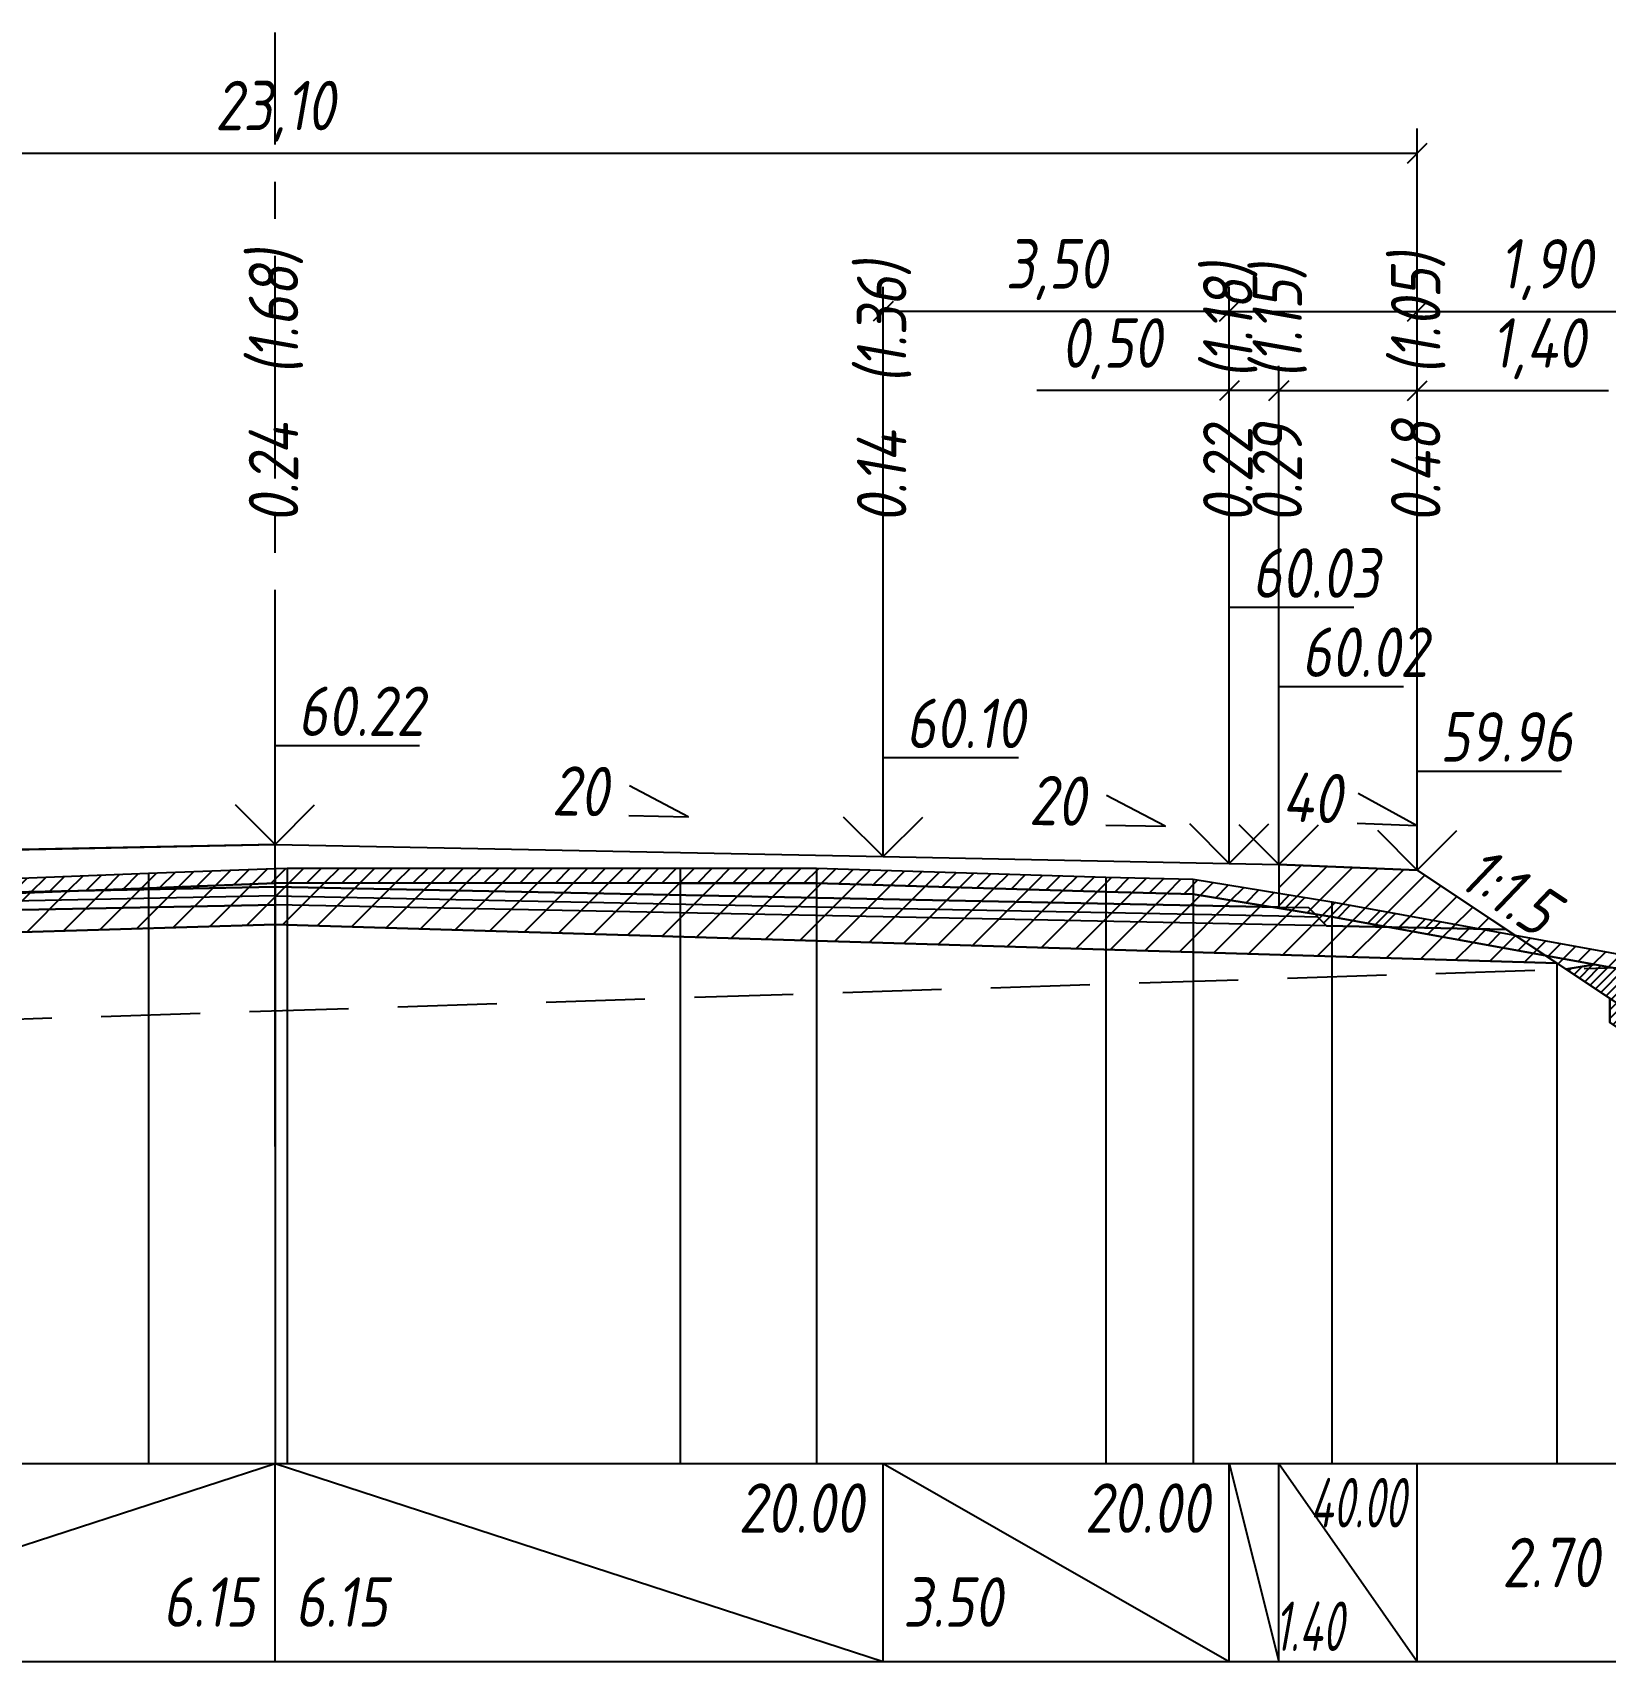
# Model space of a CAD drawing. Extents: x -717 to 1451, y -133302 to 233.
# Drawn here: x 163.1 to 242.6, y -1812 to -1729.7 of the extents above; entities that cross this region are included whole.
import ezdxf
from ezdxf.enums import TextEntityAlignment as Align

# ---------------------------------------------------------------- set-up
doc = ezdxf.new("R2010")
doc.units = 0
doc.linetypes.add('осевая2', pattern=[1.125, 0.75, -0.125, 0.125, -0.125])
doc.linetypes.add('штриховая', pattern=[0.75, 0.5, -0.25])
for name, color, linetype in [('Интерполированный поперечник', 2, 'Continuous'), ('Код_514', 1, 'Continuous'), ('Контур_0', 7, 'Continuous'), ('Контур_2521', 7, 'Continuous'), ('Контур_2564', 7, 'Continuous'), ('Контур_2660', 7, 'Continuous'), ('Контур_2665', 7, 'Continuous'), ('Контур_400', 7, 'Continuous'), ('Контур_508', 7, 'Continuous'), ('Контур_512', 7, 'Continuous'), ('Контур_513', 7, 'Continuous'), ('Контур_818', 7, 'Continuous'), ('Красный поперечник', 1, 'Continuous'), ('Объём_2501', 7, 'Continuous'), ('Объём_2564', 7, 'Continuous'), ('Объём_2650', 7, 'Continuous'), ('Объём_2660', 7, 'Continuous'), ('Объём_2661', 7, 'Continuous'), ('Объём_2663', 7, 'Continuous'), ('Объём_2665', 7, 'Continuous'), ('Объём_2666', 7, 'Continuous'), ('Ось', 1, 'осевая2'), ('Откосы', 7, 'Continuous'), ('Отметки покрытия', 7, 'Continuous'), ('Рабочие отметки', 7, 'Continuous'), ('Рабочие отметки доп.', 7, 'Continuous'), ('Таблица', 7, 'Continuous'), ('Уклоны проезжей части', 7, 'Continuous'), ('Черный поперечник', 3, 'Continuous')]:
    doc.layers.add(name, color=color, linetype=linetype)
for name, color, linetype, true_color in [('Контур_2540', 2, 'Continuous', 0xffff00), ('Контур_2560', 2, 'Continuous', 0xffff00), ('Контур_2561', 7, 'Continuous', 0xff8040), ('Контур_2562', 3, 'Continuous', 0x00ff00), ('Контур_2563', 7, 'Continuous', 0xff8000), ('Контур_2570', 7, 'Continuous', 0x80ff00), ('Контур_2736', 4, 'Continuous', 0x00ffff), ('Контур_2737', 4, 'Continuous', 0x00ffff), ('Контур_2738', 4, 'Continuous', 0x00ffff), ('Контур_2739', 4, 'Continuous', 0x00ffff), ('Контур_2745', 7, 'Continuous', 0xa4ffff), ('Контур_2747', 4, 'Continuous', 0x00ffff), ('Контур_2748', 4, 'Continuous', 0x00ffff), ('Контур_2749', 4, 'Continuous', 0x00ffff), ('Контур_402', 7, 'Continuous', 0xff6464), ('Контур_703', 4, 'Continuous', 0x00ffff), ('Контур_705', 4, 'Continuous', 0x00ffff), ('Объём_2500', 7, 'Continuous', 0xc0c0c0), ('Объём_2520', 7, 'Continuous', 0x80ffff), ('Объём_2540', 2, 'Continuous', 0xffff00), ('Объём_2560', 2, 'Continuous', 0xffff00), ('Объём_2561', 7, 'Continuous', 0xff8040), ('Объём_2562', 3, 'Continuous', 0x00ff00), ('Объём_2563', 7, 'Continuous', 0xff8000), ('Объём_2570', 7, 'Continuous', 0x80ff00), ('Объём_2580', 3, 'Continuous', 0x00ff00), ('Объём_2600', 7, 'Continuous', 0x808000), ('Объём_2620', 2, 'Continuous', 0xffff00)]:
    doc.layers.add(name, color=color, linetype=linetype, true_color=true_color)
doc.styles.get("Standard").update_dxf_attribs({"font": 'txt', "height": 2.5})
doc.styles.add('М', font='romand.shx', dxfattribs={"width": 0.8, "oblique": 10, "height": 2.5})
doc.dimstyles.new('ISO-25', dxfattribs={"dimtxt": 2.5, "dimasz": 2.5, "dimexe": 1.25, "dimexo": 0.625, "dimtad": 1, "dimtxsty": 'Standard', "dimcen": 2.5, "dimadec": 0, "dimazin": 0, "dimtfac": 1, "dimtmove": 0, "dimatfit": 3, "dimfxl": 1, "dimarcsym": 0})

# ---------------------------------------------------------------- blocks, each defined once
blk = doc.blocks.new('_Oblique')
at = {"color": 0, "linetype": 'ByBlock', "lineweight": -2}
blk.add_line((-0.5, -0.5), (0.5, 0.5), dxfattribs=at)
blk = doc.blocks.new('*D32')
at = {"color": 0, "lineweight": -2, "transparency": 16777216}
for p, q in [((226.095, -1771.164), (226.095, -1746.524)), ((233.095, -1771.444), (233.095, -1746.524)), ((226.095, -1747.774), (233.095, -1747.774)), ((233.095, -1747.774), (242.768, -1747.774))]:
    blk.add_line(p, q, dxfattribs=at)
at = {"layer": 'Defpoints', "color": 0, "transparency": 16777216}
for p in [(233.095, -1747.774), (226.095, -1771.789), (233.095, -1772.069)]:
    blk.add_point(p, dxfattribs=at)
at = {"color": 0, "lineweight": -2, "transparency": 16777216, "rotation": 180}
blk.add_blockref('_Oblique', (226.095, -1747.774), dxfattribs=at)
at = {"color": 0, "lineweight": -2, "transparency": 16777216}
blk.add_blockref('_Oblique', (233.095, -1747.774), dxfattribs=at)
at = {"color": 0, "transparency": 16777216, "insert": (239.228, -1745.661), "char_height": 2.5, "width": 8.75, "attachment_point": 5, "style": 'М'}
blk.add_mtext('1,40', dxfattribs=at)
blk = doc.blocks.new('*D34')
at = {"color": 0, "lineweight": -2, "transparency": 16777216}
for p, q in [((223.595, -1771.114), (223.595, -1746.524)), ((226.095, -1771.164), (226.095, -1746.524)), ((223.595, -1747.774), (213.87, -1747.774)), ((226.095, -1747.774), (223.595, -1747.774))]:
    blk.add_line(p, q, dxfattribs=at)
at = {"layer": 'Defpoints', "color": 0, "transparency": 16777216}
for p in [(226.095, -1747.774), (223.595, -1771.739), (226.095, -1771.789)]:
    blk.add_point(p, dxfattribs=at)
at = {"color": 0, "lineweight": -2, "transparency": 16777216, "rotation": 180}
blk.add_blockref('_Oblique', (223.595, -1747.774), dxfattribs=at)
at = {"color": 0, "lineweight": -2, "transparency": 16777216}
blk.add_blockref('_Oblique', (226.095, -1747.774), dxfattribs=at)
at = {"color": 0, "transparency": 16777216, "insert": (217.632, -1745.661), "char_height": 2.5, "width": 9.16667, "attachment_point": 5, "style": 'М'}
blk.add_mtext('0,50', dxfattribs=at)
blk = doc.blocks.new('*D36')
at = {"color": 0, "lineweight": -2, "transparency": 16777216}
for p, q in [((206.095, -1770.764), (206.095, -1742.524)), ((223.595, -1771.114), (223.595, -1742.524)), ((223.595, -1743.774), (206.095, -1743.774))]:
    blk.add_line(p, q, dxfattribs=at)
at = {"layer": 'Defpoints', "color": 0, "transparency": 16777216}
for p in [(206.095, -1743.774), (206.095, -1771.389), (223.595, -1771.739)]:
    blk.add_point(p, dxfattribs=at)
at = {"color": 0, "lineweight": -2, "transparency": 16777216, "rotation": 180}
blk.add_blockref('_Oblique', (206.095, -1743.774), dxfattribs=at)
at = {"color": 0, "lineweight": -2, "transparency": 16777216}
blk.add_blockref('_Oblique', (223.595, -1743.774), dxfattribs=at)
at = {"color": 0, "transparency": 16777216, "insert": (214.845, -1741.661), "char_height": 2.5, "width": 9.58333, "attachment_point": 5, "style": 'М'}
blk.add_mtext('3,50', dxfattribs=at)
blk = doc.blocks.new('*D37')
at = {"color": 0, "lineweight": -2, "transparency": 16777216}
for p, q in [((223.595, -1771.114), (223.595, -1742.524)), ((233.095, -1771.444), (233.095, -1742.524)), ((223.595, -1743.774), (233.095, -1743.774)), ((233.095, -1743.774), (243.152, -1743.774))]:
    blk.add_line(p, q, dxfattribs=at)
at = {"layer": 'Defpoints', "color": 0, "transparency": 16777216}
for p in [(223.595, -1743.774), (223.595, -1771.739), (233.095, -1772.069)]:
    blk.add_point(p, dxfattribs=at)
at = {"color": 0, "lineweight": -2, "transparency": 16777216, "rotation": 180}
blk.add_blockref('_Oblique', (223.595, -1743.774), dxfattribs=at)
at = {"color": 0, "lineweight": -2, "transparency": 16777216}
blk.add_blockref('_Oblique', (233.095, -1743.774), dxfattribs=at)
at = {"color": 0, "transparency": 16777216, "insert": (239.612, -1741.661), "char_height": 2.5, "width": 8.75, "attachment_point": 5, "style": 'М'}
blk.add_mtext('1,90', dxfattribs=at)
blk = doc.blocks.new('*D39')
at = {"color": 0, "lineweight": -2, "transparency": 16777216}
for p, q in [((117.608, -1771.444), (117.608, -1734.524)), ((233.095, -1771.444), (233.095, -1734.524)), ((117.608, -1735.774), (233.095, -1735.774))]:
    blk.add_line(p, q, dxfattribs=at)
at = {"layer": 'Defpoints', "color": 0, "transparency": 16777216}
for p in [(233.095, -1735.774), (117.608, -1772.069), (233.095, -1772.069)]:
    blk.add_point(p, dxfattribs=at)
at = {"color": 0, "lineweight": -2, "transparency": 16777216, "rotation": 180}
blk.add_blockref('_Oblique', (117.608, -1735.774), dxfattribs=at)
at = {"color": 0, "lineweight": -2, "transparency": 16777216}
blk.add_blockref('_Oblique', (233.095, -1735.774), dxfattribs=at)
at = {"color": 0, "transparency": 16777216, "insert": (175.352, -1733.661), "char_height": 2.5, "width": 11.25, "attachment_point": 5, "style": 'М'}
blk.add_mtext('23,10', dxfattribs=at)

msp = doc.modelspace()

# ---------------------------------------------------------------- hatches: boundary and pattern name
at = {"layer": 'Объём_2563'}
h = msp.add_hatch(dxfattribs=at)
h.set_pattern_fill('ANSI31', color=256, scale=0.3)
h.paths.add_polyline_path([(227.595, -1773.906), (228.513, -1774.825), (237.595, -1775.006), (233.095, -1772.006), (226.095, -1771.726), (226.095, -1773.876)])
at = {"layer": 'Объём_2570'}
h = msp.add_hatch(dxfattribs=at)
h.set_pattern_fill('ANSI31', color=256, scale=0.2)
h.paths.add_polyline_path([(175.352, -1772.676), (168.948, -1772.915), (150.332, -1773.637), (137.043, -1774.757), (132.1, -1775.124), (128.124, -1776.718), (114.097, -1781.845), (108.771, -1781.391), (105, -1781.162), (105, -1780.412), (108.771, -1780.641), (114.097, -1781.095), (128.124, -1775.968), (132.1, -1774.374), (137.043, -1774.007), (150.332, -1772.887), (168.948, -1772.165), (175.352, -1771.926)])
h = msp.add_hatch(dxfattribs=at)
h.set_pattern_fill('ANSI31', color=256, scale=0.2)
h.paths.add_polyline_path([(258.849, -1774.911), (246.435, -1777.576), (228.772, -1774.366), (221.768, -1773.218), (217.348, -1773.111), (202.721, -1772.666), (195.841, -1772.668), (175.959, -1772.653), (175.352, -1772.676), (175.352, -1771.926), (175.959, -1771.903), (195.841, -1771.918), (202.721, -1771.916), (217.348, -1772.361), (221.768, -1772.468), (228.772, -1773.616), (246.435, -1776.826), (258.849, -1774.161)])
at = {"layer": 'Объём_2600'}
h = msp.add_hatch(dxfattribs=at)
h.set_pattern_fill('ANSI31', color=6, scale=0.4)
h.paths.add_polyline_path([(175.352, -1774.762), (129.58, -1776.135), (132.1, -1775.124), (137.043, -1774.757), (150.332, -1773.637), (168.948, -1772.915), (175.352, -1772.676)])
h = msp.add_hatch(dxfattribs=at)
h.set_pattern_fill('ANSI31', color=6, scale=0.4)
h.paths.add_polyline_path([(241.437, -1776.884), (240.607, -1777.014), (240.143, -1776.705), (175.352, -1774.762), (175.352, -1772.676), (175.959, -1772.653), (195.841, -1772.668), (202.721, -1772.666), (217.348, -1773.111), (221.768, -1773.218), (228.772, -1774.366), (242.077, -1776.784)])
at = {"layer": 'Объём_2620'}
h = msp.add_hatch(dxfattribs=at)
h.set_pattern_fill('ANSI31', color=2, scale=0.1)
h.paths.add_polyline_path([(248.891, -1782.002), (246.285, -1782.002), (242.838, -1779.704), (242.838, -1778.502), (240.607, -1777.014), (242.077, -1776.784), (246.435, -1777.576), (257.19, -1775.268), (252.338, -1778.502), (252.338, -1779.704)])

# ---------------------------------------------------------------- linework, layer by layer
at = {"layer": 'Интерполированный поперечник', "linetype": 'штриховая', "ltscale": 10, "flags": 128}
msp.add_lwpolyline([(114.097, -1781.095), (246.435, -1776.826)], dxfattribs=at)
at = {"layer": 'Код_514'}
for p, q in [((144.608, -1812), (175.352, -1802)), ((175.352, -1812), (175.352, -1802)), ((175.352, -1802), (206.095, -1812)), ((206.095, -1812), (206.095, -1802)), ((206.095, -1802), (223.595, -1812)), ((223.595, -1812), (223.595, -1802)), ((223.595, -1802), (226.095, -1812)), ((226.095, -1812), (226.095, -1802)), ((226.095, -1802), (233.095, -1812)), ((233.095, -1812), (233.095, -1802))]:
    msp.add_line(p, q, dxfattribs=at)
at = {"layer": 'Контур_0', "flags": 128}
for points in [[(175.352, -1770.712), (144.608, -1771.326), (127.108, -1771.676), (127.108, -1771.676), (127.108, -1771.676), (127.108, -1771.676), (127.108, -1771.676), (124.608, -1771.726), (124.608, -1773.876), (127.108, -1773.826), (127.108, -1773.826), (127.108, -1773.826), (127.108, -1773.826), (127.108, -1773.826), (127.108, -1773.826), (144.608, -1773.476), (175.352, -1772.862), (175.352, -1770.712)], [(175.352, -1770.712), (206.095, -1771.326), (223.595, -1771.676), (223.595, -1771.676), (223.595, -1771.676), (223.595, -1771.676), (223.595, -1771.676), (223.595, -1771.676), (226.095, -1771.726), (226.095, -1773.876), (223.595, -1773.826), (223.595, -1773.826), (223.595, -1773.826), (223.595, -1773.826), (223.595, -1773.826), (223.595, -1773.826), (206.095, -1773.476), (175.352, -1772.862), (175.352, -1770.712)], [(233.095, -1772.006), (233.095, -1772.006)], [(233.095, -1772.006), (240.607, -1777.014), (240.607, -1777.014), (240.607, -1777.014), (240.607, -1777.014), (240.607, -1777.014), (240.607, -1777.014), (240.607, -1777.014), (240.607, -1777.014), (240.607, -1777.014), (240.607, -1777.014), (240.607, -1777.014), (240.607, -1777.014), (240.607, -1777.014), (240.607, -1777.014), (246.588, -1781.002)], [(233.095, -1772.006), (240.607, -1777.014), (240.607, -1777.014), (240.607, -1777.014), (240.607, -1777.014), (240.607, -1777.014), (240.607, -1777.014), (240.607, -1777.014), (240.607, -1777.014), (240.607, -1777.014), (240.607, -1777.014), (240.607, -1777.014), (240.607, -1777.014), (240.607, -1777.014), (240.607, -1777.014), (246.588, -1781.002)], [(175.352, -1772.862), (144.608, -1773.476), (127.108, -1773.826), (127.108, -1773.826), (127.108, -1773.826), (127.108, -1773.826), (127.108, -1773.826), (127.108, -1773.826), (124.608, -1773.876), (123.108, -1773.906), (122.19, -1774.825), (124.608, -1774.776), (127.108, -1774.726), (127.108, -1774.726), (127.108, -1774.726), (127.108, -1774.726), (127.108, -1774.726), (127.108, -1774.726), (144.608, -1774.376), (175.352, -1773.762), (175.352, -1772.862)], [(175.352, -1772.862), (206.095, -1773.476), (223.595, -1773.826), (223.595, -1773.826), (223.595, -1773.826), (223.595, -1773.826), (223.595, -1773.826), (223.595, -1773.826), (226.095, -1773.876), (227.595, -1773.906), (228.513, -1774.825), (226.095, -1774.776), (223.595, -1774.726), (223.595, -1774.726), (223.595, -1774.726), (223.595, -1774.726), (223.595, -1774.726), (223.595, -1774.726), (206.095, -1774.376), (175.352, -1773.762), (175.352, -1772.862)], [(226.095, -1773.876), (227.595, -1773.906), (228.513, -1774.825), (237.595, -1775.006)]]:
    msp.add_lwpolyline(points, dxfattribs=at)
at = {"layer": 'Контур_2521', "color": 250, "flags": 128}
for points in [[(175.352, -1773.312), (144.608, -1773.926), (127.108, -1774.276), (127.108, -1774.276), (127.108, -1774.276), (127.108, -1774.276), (127.108, -1774.276), (127.108, -1774.276), (124.608, -1774.326), (122.649, -1774.366)], [(175.352, -1773.312), (206.095, -1773.926), (223.595, -1774.276), (223.595, -1774.276), (223.595, -1774.276), (223.595, -1774.276), (223.595, -1774.276), (223.595, -1774.276), (226.095, -1774.326), (228.054, -1774.366)]]:
    msp.add_lwpolyline(points, dxfattribs=at)
at = {"layer": 'Контур_2540', "flags": 128}
for points in [[(144.608, -1774.376), (127.108, -1774.726), (124.608, -1774.776), (122.19, -1774.825), (113.108, -1775.006), (110.56, -1776.705), (175.352, -1774.762), (175.352, -1773.762), (144.608, -1774.376)], [(175.352, -1774.762), (240.143, -1776.705), (237.595, -1775.006), (228.513, -1774.825), (226.095, -1774.776), (223.595, -1774.726), (206.095, -1774.376), (175.352, -1773.762), (175.352, -1774.762)]]:
    msp.add_lwpolyline(points, dxfattribs=at)
at = {"layer": 'Контур_2560', "flags": 128}
msp.add_lwpolyline([(226.095, -1771.726), (233.095, -1772.006), (233.095, -1772.006), (233.095, -1772.006)], dxfattribs=at)
at = {"layer": 'Контур_2561', "flags": 128}
msp.add_lwpolyline([(226.095, -1771.726), (226.095, -1771.726), (233.095, -1772.006), (233.095, -1772.006), (226.095, -1771.726)], dxfattribs=at)
at = {"layer": 'Контур_2562', "flags": 128}
msp.add_lwpolyline([(233.095, -1772.006), (233.095, -1772.006), (233.095, -1772.006), (233.095, -1772.006), (233.095, -1772.006)], dxfattribs=at)
at = {"layer": 'Контур_2563', "flags": 128}
msp.add_lwpolyline([(227.595, -1773.906), (228.513, -1774.825), (237.595, -1775.006), (233.095, -1772.006), (226.095, -1771.726), (226.095, -1773.876), (227.595, -1773.906)], dxfattribs=at)
at = {"layer": 'Контур_2564', "flags": 128}
msp.add_lwpolyline([(226.095, -1771.726), (233.095, -1772.006)], dxfattribs=at)
at = {"layer": 'Контур_2570', "flags": 128}
msp.add_lwpolyline([(80, -1781.231), (82.727, -1781.236), (103.142, -1781.049), (108.771, -1781.391), (114.097, -1781.845), (128.124, -1776.718), (132.1, -1775.124), (137.043, -1774.757), (150.332, -1773.637), (168.948, -1772.915), (175.352, -1772.676), (175.959, -1772.653), (195.841, -1772.668), (202.721, -1772.666), (217.348, -1773.111), (221.768, -1773.218), (228.772, -1774.366), (246.435, -1777.576), (265.781, -1773.423), (281.928, -1770.1), (283.849, -1769.965)], dxfattribs=at)
at = {"layer": 'Контур_2660', "flags": 128}
for points in [[(110.56, -1776.705), (175.352, -1774.762)], [(175.352, -1774.762), (240.143, -1776.705)]]:
    msp.add_lwpolyline(points, dxfattribs=at)
at = {"layer": 'Контур_2665', "flags": 128}
msp.add_lwpolyline([(233.095, -1772.006), (233.095, -1772.006)], dxfattribs=at)
at = {"layer": 'Контур_2736', "flags": 128}
for points in [[(233.095, -1772.006), (240.607, -1777.014)], [(240.607, -1777.014), (246.588, -1781.002)]]:
    msp.add_lwpolyline(points, dxfattribs=at)
at = {"layer": 'Контур_2737', "flags": 128}
msp.add_lwpolyline([(240.607, -1777.014), (240.607, -1777.014)], dxfattribs=at)
at = {"layer": 'Контур_2738', "flags": 128}
msp.add_lwpolyline([(240.607, -1777.014), (240.607, -1777.014)], dxfattribs=at)
at = {"layer": 'Контур_2739', "flags": 128}
msp.add_lwpolyline([(240.607, -1777.014), (240.607, -1777.014)], dxfattribs=at)
at = {"layer": 'Контур_2745', "flags": 128}
msp.add_lwpolyline([(240.607, -1777.014), (240.607, -1777.014)], dxfattribs=at)
msp.add_lwpolyline([(240.607, -1777.014), (240.607, -1777.014)], dxfattribs=at)
msp.add_lwpolyline([(240.607, -1777.014), (240.607, -1777.014)], dxfattribs=at)
msp.add_lwpolyline([(240.607, -1777.014), (240.607, -1777.014)], dxfattribs=at)
msp.add_lwpolyline([(240.607, -1777.014), (240.607, -1777.014)], dxfattribs=at)
msp.add_lwpolyline([(240.607, -1777.014), (240.607, -1777.014)], dxfattribs=at)
at = {"layer": 'Контур_2747', "flags": 128}
msp.add_lwpolyline([(240.607, -1777.014), (240.607, -1777.014)], dxfattribs=at)
at = {"layer": 'Контур_2748', "flags": 128}
msp.add_lwpolyline([(240.607, -1777.014), (240.607, -1777.014)], dxfattribs=at)
at = {"layer": 'Контур_2749', "flags": 128}
msp.add_lwpolyline([(240.607, -1777.014), (240.607, -1777.014)], dxfattribs=at)
at = {"layer": 'Контур_400', "flags": 128}
for points in [[(124.608, -1771.726), (127.108, -1771.676), (127.108, -1771.676), (127.108, -1771.676), (127.108, -1771.676), (127.108, -1771.676), (127.108, -1771.676), (144.608, -1771.326), (175.352, -1770.712)], [(175.352, -1770.712), (206.095, -1771.326), (223.595, -1771.676), (223.595, -1771.676), (223.595, -1771.676), (223.595, -1771.676), (223.595, -1771.676), (223.595, -1771.676), (226.095, -1771.726)]]:
    msp.add_lwpolyline(points, dxfattribs=at)
at = {"layer": 'Контур_402', "flags": 128}
msp.add_lwpolyline([(110.56, -1776.705), (175.352, -1774.762), (240.143, -1776.705)], dxfattribs=at)
at = {"layer": 'Контур_508', "flags": 128}
msp.add_lwpolyline([(104, -1782), (105, -1781.474), (105, -1780.412), (110.56, -1776.705), (175.352, -1774.762), (240.143, -1776.705), (242.838, -1778.502), (242.838, -1779.704), (246.285, -1782.002), (246.588, -1782.002), (248.588, -1782.002), (248.891, -1782.002), (252.338, -1779.704), (252.338, -1778.502), (258.849, -1774.161)], dxfattribs=at)
at = {"layer": 'Контур_512', "flags": 128}
msp.add_lwpolyline([(104, -1782), (105, -1781.474), (105, -1780.412), (110.56, -1776.705), (175.352, -1774.762), (240.143, -1776.705), (242.838, -1778.502), (242.838, -1779.704), (246.285, -1782.002), (246.588, -1782.002), (248.588, -1782.002), (248.891, -1782.002), (252.338, -1779.704), (252.338, -1778.502), (258.849, -1774.161)], dxfattribs=at)
at = {"layer": 'Контур_513', "flags": 128}
msp.add_lwpolyline([(104, -1782), (105, -1781.474), (105, -1780.412), (110.56, -1776.705), (175.352, -1774.762), (240.143, -1776.705), (242.838, -1778.502), (242.838, -1779.704), (246.285, -1782.002), (246.588, -1782.002), (248.588, -1782.002), (248.891, -1782.002), (252.338, -1779.704), (252.338, -1778.502), (258.849, -1774.161)], dxfattribs=at)
at = {"layer": 'Контур_703', "flags": 128}
msp.add_lwpolyline([(233.095, -1772.006), (240.607, -1777.014)], dxfattribs=at)
at = {"layer": 'Контур_705', "flags": 128}
msp.add_lwpolyline([(240.607, -1777.014), (240.607, -1777.014)], dxfattribs=at)
at = {"layer": 'Контур_818', "flags": 128}
msp.add_lwpolyline([(105, -1781.162), (108.771, -1781.391), (114.097, -1781.845), (128.124, -1776.718), (132.1, -1775.124), (137.043, -1774.757), (150.332, -1773.637), (168.948, -1772.915), (175.352, -1772.676), (175.959, -1772.653), (195.841, -1772.668), (202.721, -1772.666), (217.348, -1773.111), (221.768, -1773.218), (228.772, -1774.366), (246.435, -1777.576), (258.849, -1774.911)], dxfattribs=at)
at = {"layer": 'Красный поперечник'}
for p, q in [((144.608, -1771.326), (175.352, -1770.712)), ((175.352, -1770.712), (206.095, -1771.326)), ((206.095, -1771.326), (223.595, -1771.676)), ((223.595, -1771.676), (226.095, -1771.726)), ((226.095, -1771.726), (233.095, -1772.006)), ((233.095, -1772.006), (246.588, -1781.002)), ((175.352, -1774.762), (175.352, -1802)), ((240.143, -1776.705), (240.143, -1802))]:
    msp.add_line(p, q, dxfattribs=at)
at = {"layer": 'Объём_2500', "flags": 128}
for points in [[(175.352, -1770.712), (144.608, -1771.326), (127.108, -1771.676), (127.108, -1771.676), (127.108, -1771.676), (127.108, -1771.676), (127.108, -1771.676), (124.608, -1771.726), (124.608, -1773.876), (127.108, -1773.826), (127.108, -1773.826), (127.108, -1773.826), (127.108, -1773.826), (127.108, -1773.826), (127.108, -1773.826), (144.608, -1773.476), (175.352, -1772.862), (175.352, -1770.712)], [(175.352, -1770.712), (206.095, -1771.326), (223.595, -1771.676), (223.595, -1771.676), (223.595, -1771.676), (223.595, -1771.676), (223.595, -1771.676), (223.595, -1771.676), (226.095, -1771.726), (226.095, -1773.876), (223.595, -1773.826), (223.595, -1773.826), (223.595, -1773.826), (223.595, -1773.826), (223.595, -1773.826), (223.595, -1773.826), (206.095, -1773.476), (175.352, -1772.862), (175.352, -1770.712)]]:
    msp.add_lwpolyline(points, dxfattribs=at)
at = {"layer": 'Объём_2501', "flags": 128}
for points in [[(124.608, -1771.726), (127.108, -1771.676), (127.108, -1771.676), (127.108, -1771.676), (127.108, -1771.676), (127.108, -1771.676), (127.108, -1771.676), (144.608, -1771.326), (175.352, -1770.712)], [(175.352, -1770.712), (206.095, -1771.326), (223.595, -1771.676), (223.595, -1771.676), (223.595, -1771.676), (223.595, -1771.676), (223.595, -1771.676), (223.595, -1771.676), (226.095, -1771.726)]]:
    msp.add_lwpolyline(points, dxfattribs=at)
at = {"layer": 'Объём_2520', "color": 250, "flags": 128}
for points in [[(175.352, -1772.862), (144.608, -1773.476), (127.108, -1773.826), (127.108, -1773.826), (127.108, -1773.826), (127.108, -1773.826), (127.108, -1773.826), (127.108, -1773.826), (124.608, -1773.876), (123.108, -1773.906), (122.19, -1774.825), (124.608, -1774.776), (127.108, -1774.726), (127.108, -1774.726), (127.108, -1774.726), (127.108, -1774.726), (127.108, -1774.726), (127.108, -1774.726), (144.608, -1774.376), (175.352, -1773.762), (175.352, -1772.862)], [(175.352, -1772.862), (206.095, -1773.476), (223.595, -1773.826), (223.595, -1773.826), (223.595, -1773.826), (223.595, -1773.826), (223.595, -1773.826), (223.595, -1773.826), (226.095, -1773.876), (227.595, -1773.906), (228.513, -1774.825), (226.095, -1774.776), (223.595, -1774.726), (223.595, -1774.726), (223.595, -1774.726), (223.595, -1774.726), (223.595, -1774.726), (223.595, -1774.726), (206.095, -1774.376), (175.352, -1773.762), (175.352, -1772.862)]]:
    msp.add_lwpolyline(points, dxfattribs=at)
at = {"layer": 'Объём_2540', "flags": 128}
for points in [[(144.608, -1774.376), (127.108, -1774.726), (124.608, -1774.776), (122.19, -1774.825), (113.108, -1775.006), (110.56, -1776.705), (175.352, -1774.762), (175.352, -1773.762), (144.608, -1774.376)], [(175.352, -1774.762), (240.143, -1776.705), (237.595, -1775.006), (228.513, -1774.825), (226.095, -1774.776), (223.595, -1774.726), (206.095, -1774.376), (175.352, -1773.762), (175.352, -1774.762)]]:
    msp.add_lwpolyline(points, dxfattribs=at)
at = {"layer": 'Объём_2560', "flags": 128}
msp.add_lwpolyline([(226.095, -1771.726), (233.095, -1772.006), (233.095, -1772.006), (233.095, -1772.006)], dxfattribs=at)
at = {"layer": 'Объём_2561', "flags": 128}
msp.add_lwpolyline([(226.095, -1771.726), (226.095, -1771.726), (233.095, -1772.006), (233.095, -1772.006), (226.095, -1771.726)], dxfattribs=at)
at = {"layer": 'Объём_2562', "flags": 128}
msp.add_lwpolyline([(233.095, -1772.006), (233.095, -1772.006), (233.095, -1772.006), (233.095, -1772.006), (233.095, -1772.006)], dxfattribs=at)
at = {"layer": 'Объём_2563', "color": 250, "flags": 128}
msp.add_lwpolyline([(227.595, -1773.906), (228.513, -1774.825), (237.595, -1775.006), (233.095, -1772.006), (226.095, -1771.726), (226.095, -1773.876), (227.595, -1773.906)], dxfattribs=at)
at = {"layer": 'Объём_2564', "flags": 128}
msp.add_lwpolyline([(226.095, -1771.726), (233.095, -1772.006)], dxfattribs=at)
at = {"layer": 'Объём_2570', "flags": 128}
for points in [[(175.352, -1772.676), (168.948, -1772.915), (150.332, -1773.637), (137.043, -1774.757), (132.1, -1775.124), (128.124, -1776.718), (114.097, -1781.845), (108.771, -1781.391), (105, -1781.162), (105, -1780.412), (108.771, -1780.641), (114.097, -1781.095), (128.124, -1775.968), (132.1, -1774.374), (137.043, -1774.007), (150.332, -1772.887), (168.948, -1772.165), (175.352, -1771.926), (175.352, -1772.676), (175.352, -1772.676)], [(258.849, -1774.911), (246.435, -1777.576), (228.772, -1774.366), (221.768, -1773.218), (217.348, -1773.111), (202.721, -1772.666), (195.841, -1772.668), (175.959, -1772.653), (175.352, -1772.676), (175.352, -1771.926), (175.959, -1771.903), (195.841, -1771.918), (202.721, -1771.916), (217.348, -1772.361), (221.768, -1772.468), (228.772, -1773.616), (246.435, -1776.826), (258.849, -1774.161), (258.849, -1774.911), (258.849, -1774.911)]]:
    msp.add_lwpolyline(points, dxfattribs=at)
at = {"layer": 'Объём_2580', "flags": 128}
msp.add_lwpolyline([(233.095, -1772.006), (233.095, -1772.006)], dxfattribs=at)
at = {"layer": 'Объём_2620', "flags": 128}
msp.add_lwpolyline([(248.891, -1782.002), (246.285, -1782.002), (242.838, -1779.704), (242.838, -1778.502), (240.607, -1777.014), (242.077, -1776.784), (246.435, -1777.576), (257.19, -1775.268), (252.338, -1778.502), (252.338, -1779.704), (248.891, -1782.002), (248.891, -1782.002)], dxfattribs=at)
at = {"layer": 'Объём_2650', "color": 6, "flags": 128}
for points in [[(175.352, -1774.762), (129.58, -1776.135), (132.1, -1775.124), (137.043, -1774.757), (150.332, -1773.637), (168.948, -1772.915), (175.352, -1772.676), (175.352, -1774.762), (175.352, -1774.762)], [(241.437, -1776.884), (240.607, -1777.014), (240.143, -1776.705), (175.352, -1774.762), (175.352, -1772.676), (175.959, -1772.653), (195.841, -1772.668), (202.721, -1772.666), (217.348, -1773.111), (221.768, -1773.218), (228.772, -1774.366), (242.077, -1776.784), (241.437, -1776.884), (241.437, -1776.884)]]:
    msp.add_lwpolyline(points, dxfattribs=at)
at = {"layer": 'Объём_2660', "flags": 128}
for points in [[(110.56, -1776.705), (175.352, -1774.762)], [(175.352, -1774.762), (240.143, -1776.705)]]:
    msp.add_lwpolyline(points, dxfattribs=at)
at = {"layer": 'Объём_2661', "flags": 128}
msp.add_lwpolyline([(233.095, -1772.006), (240.607, -1777.014)], dxfattribs=at)
at = {"layer": 'Объём_2663', "flags": 128}
msp.add_lwpolyline([(240.607, -1777.014), (246.588, -1781.002)], dxfattribs=at)
at = {"layer": 'Объём_2665', "flags": 128}
msp.add_lwpolyline([(233.095, -1772.006), (233.095, -1772.006)], dxfattribs=at)
at = {"layer": 'Объём_2666', "flags": 128}
msp.add_lwpolyline([(233.095, -1772.006), (240.607, -1777.014)], dxfattribs=at)
at = {"layer": 'Ось', "ltscale": 15}
msp.add_line((175.352, -1785.971), (175.352, -1729.682), dxfattribs=at)
at = {"layer": 'Откосы', "color": 1, "flags": 128}
for points in [[(193.236, -1769.252), (196.236, -1769.312), (193.266, -1767.753)], [(230.055, -1769.634), (233.052, -1769.754), (230.115, -1768.136)], [(217.358, -1769.735), (220.357, -1769.795), (217.388, -1768.235)]]:
    msp.add_lwpolyline(points, dxfattribs=at)
at = {"layer": 'Отметки покрытия', "color": 1}
for p, q in [((223.595, -1771.676), (223.595, -1758.726)), ((223.595, -1758.726), (229.895, -1758.726)), ((226.095, -1771.726), (226.095, -1762.726)), ((226.095, -1762.726), (232.395, -1762.726)), ((175.352, -1770.712), (175.352, -1765.712)), ((175.352, -1765.712), (182.652, -1765.712)), ((206.095, -1771.326), (206.095, -1766.326)), ((206.095, -1766.326), (212.945, -1766.326)), ((233.095, -1772.006), (233.095, -1767.006)), ((233.095, -1767.006), (240.395, -1767.006)), ((175.352, -1770.712), (173.352, -1768.712)), ((175.352, -1770.712), (177.352, -1768.712)), ((206.095, -1771.326), (204.095, -1769.326)), ((206.095, -1771.326), (208.095, -1769.326)), ((223.595, -1771.676), (221.595, -1769.676)), ((223.595, -1771.676), (225.595, -1769.676)), ((226.095, -1771.726), (224.095, -1769.726)), ((226.095, -1771.726), (228.095, -1769.726)), ((233.095, -1772.006), (231.095, -1770.006)), ((233.095, -1772.006), (235.095, -1770.006))]:
    msp.add_line(p, q, dxfattribs=at)
at = {"layer": 'Таблица'}
for p, q in [((80, -1802), (283.849, -1802)), ((80, -1812), (283.849, -1812))]:
    msp.add_line(p, q, dxfattribs=at)
at = {"layer": 'Черный поперечник', "color": 7}
for p, q in [((168.948, -1772.165), (168.948, -1802)), ((175.352, -1771.926), (175.352, -1802)), ((175.959, -1771.903), (175.959, -1802)), ((195.841, -1771.918), (195.841, -1802)), ((202.721, -1771.916), (202.721, -1802)), ((217.348, -1772.361), (217.348, -1802)), ((221.768, -1772.468), (221.768, -1802)), ((228.772, -1773.616), (228.772, -1802))]:
    msp.add_line(p, q, dxfattribs=at)
at = {"layer": 'Черный поперечник', "flags": 128}
msp.add_lwpolyline([(80, -1780.481), (82.727, -1780.486), (103.142, -1780.299), (108.771, -1780.641), (114.097, -1781.095), (128.124, -1775.968), (132.1, -1774.374), (137.043, -1774.007), (150.332, -1772.887), (168.948, -1772.165), (175.352, -1771.926), (175.959, -1771.903), (195.841, -1771.918), (202.721, -1771.916), (217.348, -1772.361), (221.768, -1772.468), (228.772, -1773.616), (246.435, -1776.826), (265.781, -1772.673), (281.928, -1769.35), (283.849, -1769.215)], dxfattribs=at)

# ---------------------------------------------------------------- texts
at = {"layer": 'Код_514', "style": 'М', "oblique": 10}
for s, width, p in [('40.00', 0.6, (232.503, -1802.728)), ('20.00', 0.8, (205.095, -1803)), ('20.00', 0.8, (222.595, -1803))]:
    msp.add_text(s, height=2.5, dxfattribs=dict(at, width=width)).set_placement(p, align=Align.TOP_RIGHT)
at = {"layer": 'Код_514', "style": 'М', "oblique": 10, "width": 0.8}
msp.add_text('2.70', height=2.5, dxfattribs=at).set_placement((239.841, -1807), align=Align.MIDDLE_CENTER)
msp.add_text('6.15', height=2.5, dxfattribs=at).set_placement((174.352, -1811), align=Align.BOTTOM_RIGHT)
at = {"layer": 'Код_514', "style": 'М', "oblique": 10}
for s, width, p in [('6.15', 0.8, (176.352, -1811)), ('3.50', 0.8, (207.095, -1811)), ('1.40', 0.6, (225.871, -1812.223))]:
    msp.add_text(s, height=2.5, dxfattribs=dict(at, width=width)).set_placement(p, align=Align.BOTTOM_LEFT)
at = {"layer": 'Отметки покрытия', "color": 1, "style": 'М', "oblique": 10, "width": 0.8}
for s, p in [('60.03', (224.736, -1758.995)), ('60.02', (227.236, -1762.995)), ('60.22', (176.493, -1765.98)), ('60.10', (207.236, -1766.595)), ('59.96', (234.236, -1767.275))]:
    msp.add_text(s, height=2.5, dxfattribs=at).set_placement(p, align=Align.BOTTOM_LEFT)
at = {"layer": 'Рабочие отметки', "color": 1, "style": 'М', "oblique": 10, "width": 0.8}
for s, p in [('0.48', (233.017, -1754.476)), ('0.24', (175.274, -1754.476)), ('0.14', (206.017, -1754.476)), ('0.22', (223.517, -1754.476)), ('0.29', (226.017, -1754.476))]:
    msp.add_text(s, height=2.5, rotation=90, dxfattribs=at).set_placement(p, align=Align.MIDDLE_LEFT)
at = {"layer": 'Рабочие отметки доп.', "color": 1, "style": 'М', "oblique": 10, "width": 0.8}
for s, p in [('(1.68)', (175.274, -1746.976)), ('(1.05)', (233.017, -1746.976)), ('(1.36)', (206.017, -1747.426)), ('(1.18)', (223.517, -1747.176)), ('(1.15)', (226.017, -1747.176))]:
    msp.add_text(s, height=2.5, rotation=90, dxfattribs=at).set_placement(p, align=Align.MIDDLE_LEFT)
at = {"layer": 'Уклоны проезжей части', "color": 1, "style": 'М', "oblique": 10, "width": 0.8}
for s, rotation, p in [('20', 358.85423, (190.743, -1770.019)), ('20', 358.85423, (214.865, -1770.502)), ('40', 357.70938, (227.711, -1770.35)), ('1:1.5', 326.30994, (236.692, -1774.747))]:
    msp.add_text(s, height=2.5, rotation=rotation, dxfattribs=at).set_placement(p, align=Align.BOTTOM_CENTER)

# ---------------------------------------------------------------- dimensions: what is measured, and where the dimension line sits
at = {"color": 5}
dim = msp.add_linear_dim(base=(233.095, -1735.774), p1=(117.608, -1772.069), p2=(233.095, -1772.069), angle=180, dimstyle='ISO-25', override={"dimasz": 1, "dimlfac": 0.2, "dimzin": 0, "dimtxsty": 'М', "dimblk1": 'Oblique', "dimblk2": 'Oblique', "dimsah": 1}, dxfattribs=at)
dim.commit()
dim.dimension.update_dxf_attribs({"geometry": '*D39', "text_midpoint": (175.352, -1733.661)})
dim = msp.add_linear_dim(base=(206.095, -1743.774), p1=(223.595, -1771.739), p2=(206.095, -1771.389), dimstyle='ISO-25', override={"dimasz": 1, "dimlfac": 0.2, "dimzin": 0, "dimtxsty": 'М', "dimblk1": 'Oblique', "dimblk2": 'Oblique', "dimsah": 1}, dxfattribs=at)
dim.commit()
dim.dimension.update_dxf_attribs({"geometry": '*D36', "text_midpoint": (214.845, -1741.661)})
dim = msp.add_linear_dim(base=(223.595, -1743.774), p1=(233.095, -1772.069), p2=(223.595, -1771.739), dimstyle='ISO-25', override={"dimasz": 1, "dimlfac": 0.2, "dimzin": 0, "dimtxsty": 'М', "dimblk1": 'Oblique', "dimblk2": 'Oblique', "dimsah": 1}, dxfattribs=at)
dim.commit()
dim.dimension.update_dxf_attribs({"geometry": '*D37', "text_midpoint": (239.612, -1743.774), "dimtype": 160})
for base, p1, p2, picture, middle in [((226.095, -1747.774), (223.595, -1771.739), (226.095, -1771.789), '*D34', (217.632, -1747.774)), ((233.095, -1747.774), (226.095, -1771.789), (233.095, -1772.069), '*D32', (239.228, -1747.774))]:
    dim = msp.add_linear_dim(base=base, p1=p1, p2=p2, angle=180, dimstyle='ISO-25', override={"dimasz": 1, "dimlfac": 0.2, "dimzin": 0, "dimtxsty": 'М', "dimblk1": 'Oblique', "dimblk2": 'Oblique', "dimsah": 1}, dxfattribs=at)
    dim.commit()
    dim.dimension.update_dxf_attribs({"geometry": picture, "text_midpoint": middle, "dimtype": 160})

doc.saveas('drawing.dxf')
